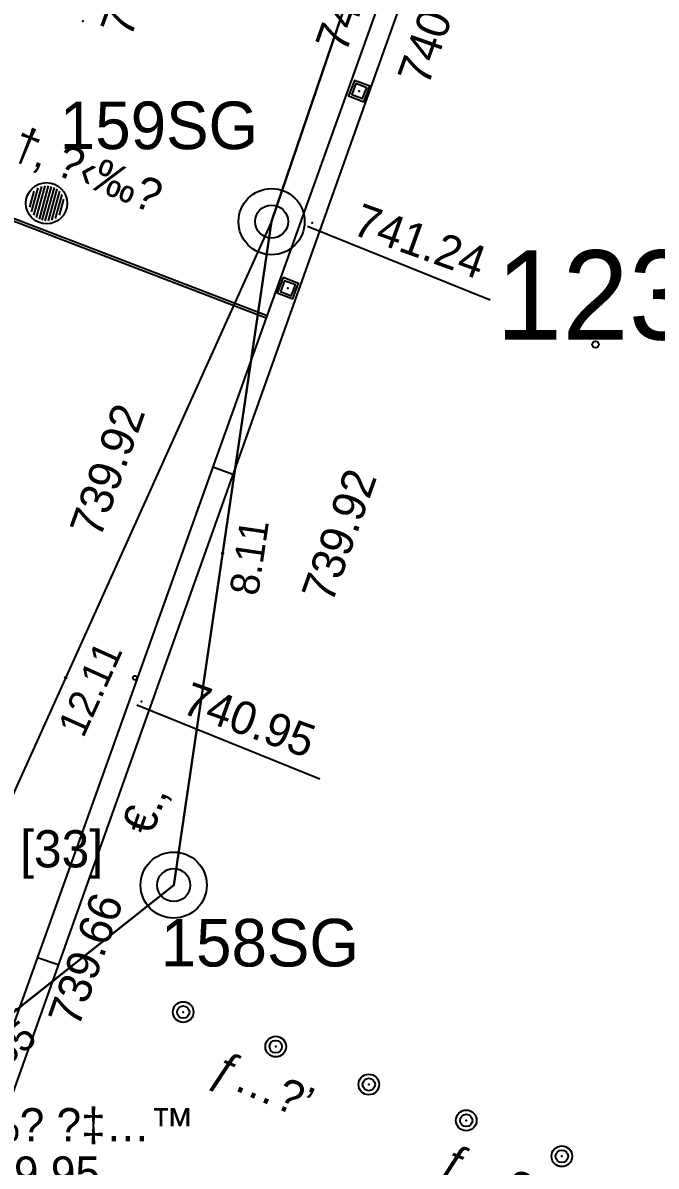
# Model space of a CAD drawing. Extents: x 220180 to 220303, y 630173 to 630265.
# Drawn here: x 220218.13 to 220225.79, y 630214 to 630227.84 of the extents above; entities that cross this region are included whole.
import ezdxf
from ezdxf.enums import TextEntityAlignment as Align

# ---------------------------------------------------------------- set-up
doc = ezdxf.new("R2010")
doc.units = 0
for name, color, linetype in [('C1602_0', 236, 'Continuous'), ('C1603_0', 236, 'Continuous'), ('C1603_1', 1, 'Continuous'), ('C1609', 7, 'Continuous'), ('C1610_0', 3, 'Continuous'), ('M1502', 15, 'Continuous'), ('M2801', 95, 'Continuous'), ('M4804', 220, 'Continuous'), ('M5141', 40, 'Continuous'), ('M5142', 40, 'Continuous'), ('M5231', 8, 'Continuous'), ('M5232', 8, 'Continuous')]:
    doc.layers.add(name, color=color, linetype=linetype)
for name, color, linetype, lineweight in [('M2207', 162, 'Continuous', 25), ('M2602', 142, 'Continuous', 25), ('M2605', 142, 'Continuous', 25), ('M2651', 1, 'Continuous', 25)]:
    doc.layers.add(name, color=color, linetype=linetype, lineweight=lineweight)
doc.styles.add('HANIT_TEXT', font='hebtxt')
doc.styles.add('hebtext', font='hebtxt.shx')
doc.styles.add('hebtxt', font='hebtxt.shx')

# ---------------------------------------------------------------- blocks, each defined once
blk = doc.blocks.new('C1603')
at = {"color": 255}
blk.add_circle((0, 0), 0.1, dxfattribs=at)
at = {"style": 'hebtxt', "width": 3}
blk.add_attdef('CROSS', text='', height=4, dxfattribs=at).set_placement((0, 1.5), align=Align.MIDDLE)
at = {"style": 'hebtxt'}
blk.add_attdef('PARCEL_NAME', text='', height=2.7, dxfattribs=at).set_placement((0, 1.5), align=Align.MIDDLE)
at = {"style": 'hebtxt', "flags": 1}
for tag, p in [('GUSH', (0, -1)), ('PARCEL_STATUS', (0, -2.5)), ('PARCEL_SOURCE', (0, -4)), ('LEGAL_AREA', (0, -5.5)), ('CALC_AREA', (0, -7)), ('PARCEL_PREVIOUS', (0, -8.5)), ('GUSH_PREVIOUS', (0, -10)), ('TABA_PLAN', (0, -11.5)), ('TABA_MIGRASH', (0, -13)), ('TABA_YEUD', (0, -14.5)), ('COMMENT', (0, -16))]:
    blk.add_attdef(tag, text='', height=1, dxfattribs=at).set_placement(p, align=Align.MIDDLE)
blk = doc.blocks.new('C1610')
for radius in [1, 0.5]:
    blk.add_circle((0, 0, 1), radius)
at = {"color": 255}
blk.add_point((0, 0), dxfattribs=at)
at = {"style": 'hebtext'}
blk.add_attdef('POINT_NAME', text='', height=1.2, dxfattribs=at).set_placement((0, 1.5), align=Align.BOTTOM_CENTER)
blk.add_attdef('MARK_DESC', text='', height=1.2, dxfattribs=at).set_placement((2, 0), align=Align.MIDDLE_LEFT)
at = {"style": 'hebtext', "flags": 1}
for tag, p in [('MARK', (0, -2)), ('CLASS', (0, -3.5)), ('SOURCE', (0, -5)), ('TOPO', (0, -6.5)), ('HEIGHT', (0, -8)), ('COMMENT', (0, -9.5))]:
    blk.add_attdef(tag, text='', height=1, dxfattribs=at).set_placement(p, align=Align.MIDDLE)
blk = doc.blocks.new('C1609')
blk.add_circle((0, 0), 0.04)
at = {"style": 'hebtext'}
for tag in ['LEGAL_LENGTH', 'RADIUS', 'CROSS']:
    blk.add_attdef(tag, text='', height=1.4, dxfattribs=at).set_placement((0, 1), align=Align.CENTER)
blk.add_attdef('CALC_LENGTH', text='', height=1.4, dxfattribs=at).set_placement((0, -0.6), align=Align.TOP_CENTER)
at = {"style": 'hebtext', "flags": 1}
for tag, p in [('LINE_NAME', (0, -4)), ('TOPO', (0, -5.5)), ('COMMENT', (0, -7))]:
    blk.add_attdef(tag, text='', height=1, dxfattribs=at).set_placement(p, align=Align.MIDDLE_CENTER)
blk = doc.blocks.new('M5232_E')
for radius in [0.5, 0.3]:
    blk.add_circle((0, 0), radius)
at = {"ltscale": 0.2}
blk.add_point((0, 0), dxfattribs=at)
at = {"style": 'HANIT_TEXT'}
blk.add_attdef('NAME', text='', height=1, dxfattribs=at).set_placement((0, 0.312), align=Align.BOTTOM_CENTER)
for tag, p in [('HEIGHT', (0, -0.625)), ('MARK', (0, -1.875))]:
    blk.add_attdef(tag, text='', height=1, dxfattribs=at).set_placement(p, align=Align.TOP_CENTER)
blk = doc.blocks.new('M5231_E')
for points in [[(0, -0.5), (0.5, -0.5), (0.5, 0.5), (-0.5, 0.5), (-0.5, -0.5), (-0.5, -0.5)], [(0, -0.35), (0.35, -0.35), (0.35, 0.35), (-0.35, 0.35), (-0.35, -0.35)]]:
    blk.add_lwpolyline(points, close=True)
at = {"ltscale": 0.2}
blk.add_point((0, 0), dxfattribs=at)
at = {"style": 'HANIT_TEXT'}
blk.add_attdef('NAME', text='', height=1, dxfattribs=at).set_placement((0, 0.312), align=Align.BOTTOM_CENTER)
for tag, p in [('HEIGHT', (0, -0.625)), ('MARK', (0, -1.875))]:
    blk.add_attdef(tag, text='', height=1, dxfattribs=at).set_placement(p, align=Align.TOP_CENTER)
blk = doc.blocks.new('M2801_E')
blk.add_circle((0, 0), 0.1)
for centre, radius, start, end in [((-0.404, 0.218), 0.341, 79.5476, 220.6676), ((-0.011, 0.455), 0.345, 16.9888, 163.3873), ((-0.011, 0.455), 0.295, 16.9888, 163.3873), ((0.398, 0.229), 0.336, 316.983, 103.5155), ((-0.404, 0.218), 0.291, 79.5476, 220.6676), ((0.398, 0.229), 0.286, 316.983, 103.5155), ((-0.401, -0.224), 0.342, 140.0738, 283.845), ((-0.401, -0.224), 0.292, 140.0738, 283.845), ((-0.008, -0.48), 0.27, 193.6832, 346.6724), ((0.399, -0.231), 0.336, 253.4741, 43.3943), ((0.399, -0.231), 0.286, 253.4741, 43.3943), ((-0.008, -0.48), 0.32, 193.6832, 346.6724)]:
    blk.add_arc(centre, radius, start, end)
at = {"style": 'HANIT_TEXT'}
blk.add_attdef('NAME', text='', height=1.6, dxfattribs=at).set_placement((0, 0.5), align=Align.BOTTOM_CENTER)
at = {"style": 'HANIT_TEXT', "flags": 1}
for tag, p in [('HEIGHT', (0, -1)), ('DIAMETER', (0, -5)), ('TOP_DIAMETER', (0, -7)), ('TYPE', (0, -9))]:
    blk.add_attdef(tag, text='', height=1.6, dxfattribs=at).set_placement(p, align=Align.TOP_CENTER)
at = {"style": 'HANIT_TEXT'}
blk.add_attdef('MARK', text='', height=1.6, dxfattribs=at).set_placement((0, -3), align=Align.TOP_CENTER)
blk = doc.blocks.new('M1502_P')
blk.add_point((0, 0))
at = {"style": 'HANIT_TEXT', "flags": 1}
blk.add_attdef('NAME', text='', height=1.6, dxfattribs=at).set_placement((0, 0.5), align=Align.BOTTOM_CENTER)
at = {"style": 'HANIT_TEXT'}
blk.add_attdef('HEIGHT', text='', height=1.6, dxfattribs=at).set_placement((0, -1), align=Align.TOP_CENTER)
at = {"style": 'HANIT_TEXT', "flags": 1}
blk.add_attdef('MARK', text='', height=1.6, dxfattribs=at).set_placement((0, -3), align=Align.TOP_CENTER)
blk = doc.blocks.new('M2602_A')
at = {"style": 'hebtxt'}
blk.add_attdef('MARK', text='', height=1, dxfattribs=at).set_placement((0, -0.75), align=Align.MIDDLE_CENTER)
blk = doc.blocks.new('M2605_A')
blk.add_circle((0, 0), 0.05)
at = {"style": 'hebtxt'}
blk.add_attdef('MARK', text='', height=1, dxfattribs=at).set_placement((0, -0.75), align=Align.MIDDLE_CENTER)
blk = doc.blocks.new('M4804_E')
for points in [[(-0.566, -0.566), (0.566, 0.566)], [(-0.495, -0.636), (0.636, 0.495)], [(-0.406, -0.689), (0.689, 0.406)], [(-0.312, -0.737), (0.737, 0.312)], [(-0.207, -0.773), (0.773, 0.207)], [(-0.088, -0.795), (0.795, 0.088)], [(0.05, -0.798), (0.798, -0.05)], [(0.221, -0.769), (0.769, -0.221)]]:
    blk.add_lwpolyline(points)
for radius in [0.8, 0.08]:
    blk.add_circle((0, 0), radius)
at = {"style": 'HANIT_TEXT'}
blk.add_attdef('NAME', text='', height=1.6, dxfattribs=at).set_placement((0, 0.5), align=Align.BOTTOM_CENTER)
blk.add_attdef('IL', text='', height=1.6, dxfattribs=at).set_placement((-1, 0), align=Align.MIDDLE_RIGHT)
blk.add_attdef('TL', text='', height=1.6, dxfattribs=at).set_placement((1, 0), align=Align.MIDDLE_LEFT)
for tag, p in [('HEIGHT', (0, -1)), ('MARK', (0, -3))]:
    blk.add_attdef(tag, text='', height=1.6, dxfattribs=at).set_placement(p, align=Align.TOP_CENTER)
at = {"style": 'HANIT_TEXT', "flags": 1}
blk.add_attdef('OWNER', text='', height=1.6, dxfattribs=at).set_placement((0, -5), align=Align.TOP_CENTER)

msp = doc.modelspace()

# ---------------------------------------------------------------- linework, layer by layer
at = {"layer": 'C1602_0'}
for points in [[(220214.497, 630253.812), (220210.018, 630244.826), (220207.301, 630237.216), (220210.532, 630216.365), (220211.369, 630214.556), (220213.291, 630212.123), (220219.951, 630217.404), (220221.135, 630225.432), (220225.656, 630238.714), (220234.717, 630237.764), (220227.437, 630217.467), (220223.811, 630207.703)], [(220223.811, 630207.703), (220227.437, 630217.467), (220234.717, 630237.764), (220234.717, 630237.764), (220225.656, 630238.714), (220221.135, 630225.432), (220219.951, 630217.404), (220216.152, 630214.392), (220213.291, 630212.123), (220211.369, 630214.556), (220210.532, 630216.365), (220207.301, 630237.216), (220210.018, 630244.826), (220214.497, 630253.812)], [(220221.135, 630225.432), (220216.152, 630214.392)]]:
    msp.add_lwpolyline(points, dxfattribs=at)
for points in [[(220211.369, 630214.556), (220210.532, 630216.365), (220207.301, 630237.216), (220210.018, 630244.826), (220225.656, 630238.714), (220221.135, 630225.432), (220219.951, 630217.404), (220213.291, 630212.123), (220211.369, 630214.556)], [(220211.369, 630214.556), (220213.291, 630212.123), (220216.152, 630214.392), (220219.951, 630217.404), (220221.135, 630225.432), (220225.656, 630238.714), (220210.018, 630244.826), (220207.301, 630237.216), (220210.532, 630216.365)]]:
    msp.add_lwpolyline(points, close=True, dxfattribs=at)
at = {"layer": 'M2207'}
for points in [[(220216.475, 630226.029), (220221.07, 630224.266)], [(220216.485, 630226.057), (220221.08, 630224.295)]]:
    msp.add_lwpolyline(points, dxfattribs=at)
at = {"layer": 'M2602'}
for points in [[(220224.691, 630234.419, 740.883), (220224.927, 630234.335, 740.7), (220223.049, 630229.063, 740.332), (220222.413, 630227.277, 740.14), (220216.411, 630210.428, 739.489), (220215.458, 630210.82, 739.491), (220214.921, 630211.413, 739.571), (220214.921, 630211.413, 739.73), (220214.791, 630211.559, 739.727)], [(220224.691, 630234.419, 740.883), (220224.601, 630234.168, 740.88), (220224.601, 630234.168, 740.47), (220223.798, 630231.912, 740.389), (220222.177, 630227.361, 740.352), (220221.07, 630224.266, 740.353), (220221.07, 630224.266, 739.981), (220216.241, 630210.768, 739.63), (220215.605, 630211.029, 739.716), (220215.254, 630211.417, 739.768), (220215.311, 630211.465, 739.768), (220215.033, 630211.796, 739.768), (220214.791, 630211.559, 739.727)], [(220220.425, 630222.464, 739.934), (220220.667, 630222.377, 739.95)], [(220218.302, 630216.529, 739.779), (220218.553, 630216.442, 739.721)]]:
    msp.add_polyline3d(points, dxfattribs=at)
at = {"layer": 'M2651'}
for points, elevation in [([(220223.78, 630224.48), (220221.569, 630225.372)], 741.239), ([(220221.717, 630218.687), (220219.506, 630219.579)], 740.947)]:
    msp.add_lwpolyline(points, dxfattribs=dict(at, elevation=elevation))
at = {"layer": 'M5141', "ltscale": 0.2, "elevation": 740.36}
for points in [[(220218.352, 630225.858), (220218.257, 630225.51)], [(220218.393, 630225.866), (220218.288, 630225.482)], [(220218.432, 630225.866), (220218.322, 630225.463)], [(220218.469, 630225.859), (220218.357, 630225.449)], [(220218.258, 630225.8), (220218.206, 630225.607)], [(220218.308, 630225.839), (220218.228, 630225.549)], [(220218.504, 630225.846), (220218.394, 630225.443)], [(220218.537, 630225.827), (220218.433, 630225.443)], [(220218.569, 630225.799), (220218.474, 630225.451)], [(220218.597, 630225.76), (220218.518, 630225.47)], [(220218.62, 630225.702), (220218.567, 630225.509)]]:
    msp.add_lwpolyline(points, dxfattribs=at)
at = {"layer": 'M5141', "ltscale": 0.2}
msp.add_circle((220218.413, 630225.654, 740.359), 0.25, dxfattribs=at)

# ---------------------------------------------------------------- block references
at = {"layer": 'C1603_0', "xscale": 0.4, "yscale": 0.4, "zscale": 0.4}
msp.add_blockref('C1603', (220225.053, 630223.945), dxfattribs=at).add_auto_attribs({'PARCEL_NAME': '123'})
at = {"layer": 'C1603_1'}
ref = msp.add_blockref('C1603', (220219.482, 630219.912), dxfattribs=dict(at, xscale=0.25, yscale=0.25, zscale=0.25))
ref.add_attrib('PARCEL_NAME', '[33]', dxfattribs={"layer": '0', "height": 0.45, "style": 'hebtxt'}).set_placement((220218.595, 630217.787), align=Align.MIDDLE)
at = {"layer": 'C1609'}
ref = msp.add_blockref('C1609', (220220.543, 630221.418), dxfattribs=dict(at, xscale=0.25, yscale=0.25, zscale=0.25, rotation=81.6102810421141))
ref.add_attrib('CALC_LENGTH', '8.11', dxfattribs={"layer": '0', "height": 0.35, "rotation": 81.6103, "style": 'hebtxt'}).set_placement((220220.691, 630221.396), align=Align.TOP_CENTER)
ref = msp.add_blockref('C1609', (220218.644, 630219.912), dxfattribs=dict(at, xscale=0.25, yscale=0.25, zscale=0.25, rotation=65.70754954125398))
ref.add_attrib('CALC_LENGTH', '12.11', dxfattribs={"layer": '0', "height": 0.35, "rotation": 65.7075, "style": 'hebtxt'}).set_placement((220218.78, 630219.85), align=Align.TOP_CENTER)
ref = msp.add_blockref('C1609', (220218.052, 630215.898), dxfattribs=dict(at, xscale=0.25, yscale=0.25, zscale=0.25, rotation=38.40879591105989))
ref.add_attrib('CALC_LENGTH', '4.85', dxfattribs={"layer": '0', "height": 0.35, "rotation": 38.4088, "style": 'hebtxt'}).set_placement((220217.746, 630215.508), align=Align.TOP_CENTER)
at = {"layer": 'C1610_0'}
ref = msp.add_blockref('C1610', (220221.135, 630225.432, 10), dxfattribs=dict(at, xscale=0.4, yscale=0.4, zscale=0.4))
ref.add_attrib('POINT_NAME', '159SG', dxfattribs={"layer": '0', "height": 0.576, "style": 'hebtxt'}).set_placement((220219.773, 630226.136, 2), align=Align.BOTTOM_CENTER)
ref = msp.add_blockref('C1610', (220219.951, 630217.404, 10), dxfattribs=dict(at, xscale=0.4, yscale=0.4, zscale=0.4))
ref.add_attrib('POINT_NAME', '158SG', dxfattribs={"layer": '0', "height": 0.576, "style": 'hebtxt'}).set_placement((220220.993, 630216.246, 2), align=Align.BOTTOM_CENTER)
at = {"layer": 'M1502'}
ref = msp.add_blockref('M1502_P', (220218.85, 630227.859, 740.378), dxfattribs=dict(at, xscale=0.2499999999999999, yscale=0.2499999999999999, zscale=0.2499999999999999, rotation=70.14871154572509))
ref.add_attrib('HEIGHT', '740.38', dxfattribs={"layer": '0', "height": 0.4, "rotation": 70.1487, "style": 'HANIT_TEXT'}).set_placement((220219.332, 630228.549, 740.378), align=Align.TOP_CENTER)
ref = msp.add_blockref('M1502_P', (220222.481, 630228.213, 740.359), dxfattribs=dict(at, xscale=0.25, yscale=0.25, zscale=0.25, rotation=70.39560988089535))
ref.add_attrib('HEIGHT', '740.36', dxfattribs={"layer": '0', "height": 0.4, "rotation": 70.3956, "style": 'HANIT_TEXT'}).set_placement((220221.93, 630228.361, 740.359), align=Align.TOP_CENTER)
at = {"layer": 'M1502', "xscale": 0.25, "yscale": 0.25, "zscale": 0.25, "rotation": 70.3956098814432}
msp.add_blockref('M1502_P', (220222.688, 630228.049, 740.223), dxfattribs=at).add_auto_attribs({'HEIGHT': '740.22'})
at = {"layer": 'M1502'}
ref = msp.add_blockref('M1502_P', (220220.249, 630221.973, 739.921), dxfattribs=dict(at, xscale=0.25, yscale=0.25, zscale=0.25, rotation=70.31429428232353))
ref.add_attrib('HEIGHT', '739.92', dxfattribs={"layer": '0', "height": 0.4, "rotation": 70.3143, "style": 'HANIT_TEXT'}).set_placement((220218.96, 630222.493, 739.921), align=Align.TOP_CENTER)
ref = msp.add_blockref('M1502_P', (220220.342, 630221.463, 739.915), dxfattribs=dict(at, xscale=0.25, yscale=0.25, zscale=0.25, rotation=70.39560988083255))
ref.add_attrib('HEIGHT', '739.92', dxfattribs={"layer": '0', "height": 0.4, "rotation": 70.3956, "style": 'HANIT_TEXT'}).set_placement((220221.763, 630221.705, 739.915), align=Align.TOP_CENTER)
ref = msp.add_blockref('M1502_P', (220217.995, 630214.873, 739.66), dxfattribs=dict(at, xscale=0.25, yscale=0.25, zscale=0.25, rotation=70.39560988083255))
ref.add_attrib('HEIGHT', '739.66', dxfattribs={"layer": '0', "height": 0.4, "rotation": 70.3956, "style": 'HANIT_TEXT'}).set_placement((220218.696, 630216.573, 739.66), align=Align.TOP_CENTER)
at = {"layer": 'M2602'}
ref = msp.add_blockref('M2602_A', (220218.902, 630218.208, 739.823), dxfattribs=dict(at, xscale=0.25, yscale=0.25, zscale=0.25, rotation=70.31429428232353))
ref.add_attrib('NAME', '€.‚', dxfattribs={"layer": '0', "height": 0.4, "rotation": 70.3143, "style": 'HANIT_TEXT'}).set_placement((220219.895, 630218.212, 739.823), align=Align.BOTTOM_CENTER)
at = {"layer": 'M2605'}
ref = msp.add_blockref('M2605_A', (220227.632, 630217.388, 739.974), dxfattribs=dict(at, xscale=0.25, yscale=0.25, zscale=0.25, rotation=344.077229365313))
ref.add_attrib('MARK', ' \x81.—', dxfattribs={"layer": '0', "height": 0.4, "rotation": 66.5523, "style": 'HANIT_TEXT'}).set_placement((220224.775, 630211.795, 739.974), align=Align.TOP_CENTER)
at = {"layer": 'M2651', "linetype": 'Continuous'}
ref = msp.add_blockref('M1502_P', (220221.625, 630225.418, 741.24), dxfattribs=dict(at, xscale=0.2499999999999998, yscale=0.2499999999999998, zscale=0.2499999999999998, rotation=347.6853186620968))
ref.add_attrib('HEIGHT', '741.24', dxfattribs={"layer": '0', "height": 0.4, "rotation": 340.132, "style": 'HANIT_TEXT'}).set_placement((220222.997, 630225.384, 741.324), align=Align.TOP_CENTER)
ref = msp.add_blockref('M1502_P', (220219.562, 630219.624, 740.947), dxfattribs=dict(at, xscale=0.2499999999999996, yscale=0.2499999999999996, zscale=0.2499999999999996, rotation=347.7064055653053))
ref.add_attrib('HEIGHT', '740.95', dxfattribs={"layer": '0', "height": 0.4, "rotation": 340.1531, "style": 'HANIT_TEXT'}).set_placement((220220.934, 630219.591, 741.031), align=Align.TOP_CENTER)
at = {"layer": 'M2801', "xscale": 0.25, "yscale": 0.25, "zscale": 0.25}
msp.add_blockref('M2801_E', (220217.741, 630224.249), dxfattribs=at).add_auto_attribs({'NAME': '2', 'MARK': '•’'})
at = {"layer": 'M4804'}
ref = msp.add_blockref('M4804_E', (220217.065, 630213.964, 739.946), dxfattribs=dict(at, xscale=0.25, yscale=0.25, zscale=0.25))
ref.add_attrib('HEIGHT', '739.95', dxfattribs={"layer": '0', "height": 0.4, "style": 'HANIT_TEXT'}).set_placement((220218.242, 630214.12, 739.946), align=Align.TOP_CENTER)
ref.add_attrib('MARK', '\x81…‰\x81 \x9a‡…™', dxfattribs={"layer": '0', "height": 0.4, "style": 'HANIT_TEXT'}).set_placement((220218.46, 630214.705, 739.946), align=Align.TOP_CENTER)
at = {"layer": 'M5231', "ltscale": 0.2, "xscale": 0.2000000000000001, "yscale": 0.2000000000000001, "zscale": 0.2000000000000001, "rotation": 68.88646454526052}
for p in [(220222.195, 630227.012, 740.128), (220221.333, 630224.626, 740.036)]:
    msp.add_blockref('M5231_E', p, dxfattribs=at)
at = {"layer": 'M5232', "ltscale": 0.2, "xscale": 0.25, "yscale": 0.25, "zscale": 0.25, "rotation": 105.9732765155764}
for p in [(220220.066, 630215.867, 739.768), (220222.311, 630214.991, 739.731), (220223.49, 630214.556, 739.749)]:
    msp.add_blockref('M5232_E', p, dxfattribs=at)
at = {"layer": 'M5232', "ltscale": 0.2}
ref = msp.add_blockref('M5232_E', (220221.185, 630215.449, 739.747), dxfattribs=dict(at, xscale=0.25, yscale=0.25, zscale=0.25, rotation=105.9732765155764))
ref.add_attrib('MARK', 'ƒ…\x8e’', dxfattribs={"layer": '0', "height": 0.4, "rotation": 336.5084, "style": 'HANIT_TEXT'}).set_placement((220221.114, 630215.173, 739.744), align=Align.TOP_CENTER)
ref = msp.add_blockref('M5232_E', (220224.646, 630214.122, 739.771), dxfattribs=dict(at, xscale=0.25, yscale=0.25, zscale=0.25, rotation=105.9732765155764))
ref.add_attrib('MARK', 'ƒ…\x8e’', dxfattribs={"layer": '0', "height": 0.4, "rotation": 337.3716, "style": 'HANIT_TEXT'}).set_placement((220223.878, 630214.059, 739.768), align=Align.TOP_CENTER)

# ---------------------------------------------------------------- texts
at = {"layer": 'M5142', "style": 'hebtext'}
msp.add_text('†‚ \x8c‹‰\x8e', height=0.4, rotation=338.1044, dxfattribs=at).set_placement((220219.706, 630225.526, 740.369), align=Align.RIGHT)

doc.saveas('drawing.dxf')
